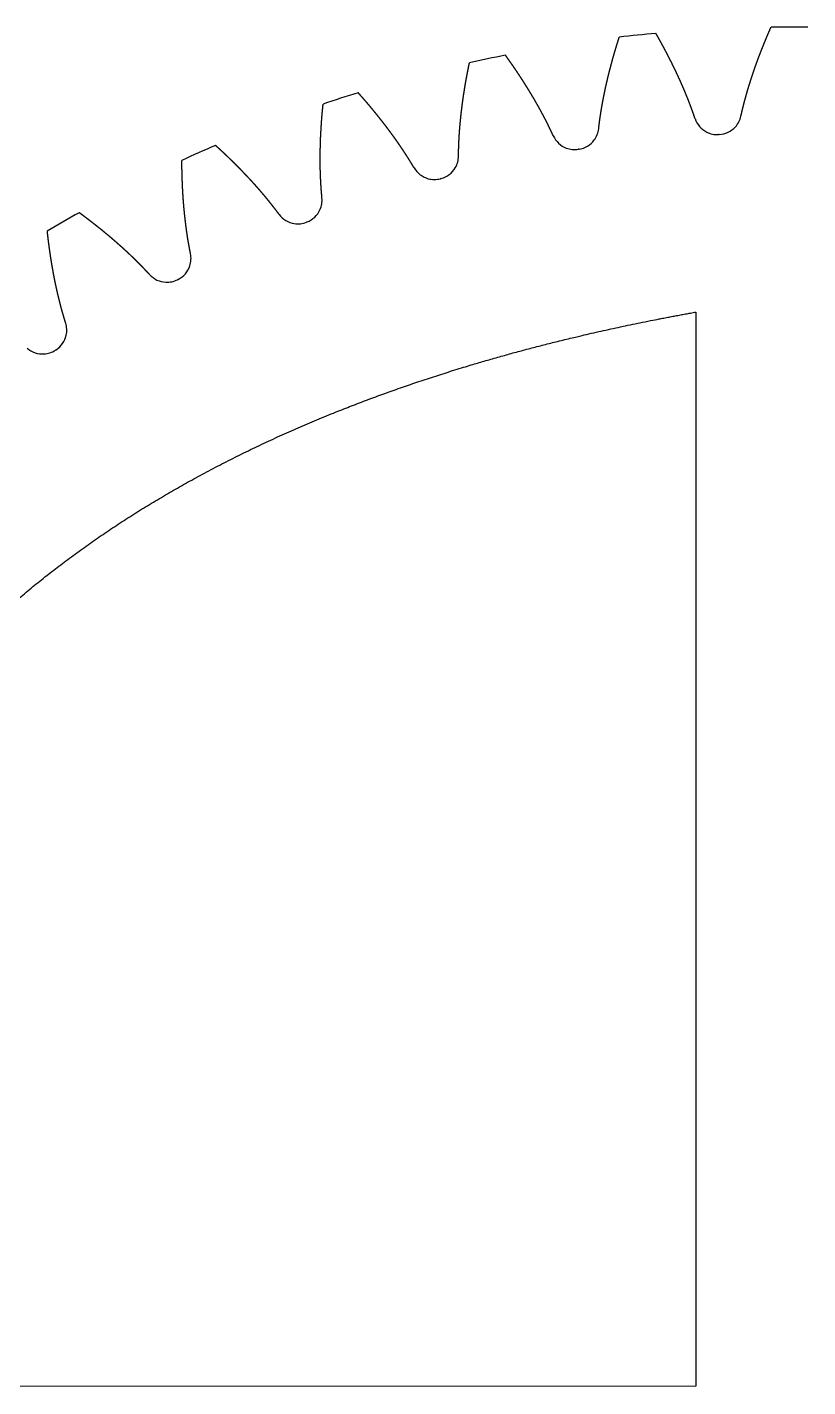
# Model space of a CAD drawing. Header units: millimetres. Extents: x -31 to 31, y -31 to 31.
# Drawn here: x -16.27 to 0.39, y 1.99 to 31 of the extents above; entities that cross this region are included whole.
import ezdxf

# ---------------------------------------------------------------- set-up
doc = ezdxf.new("R2010")
doc.units = ezdxf.units.MM
doc.layers.get('0').update_dxf_attribs({"linetype": 'CONTINUOUS'})

msp = doc.modelspace()

# ---------------------------------------------------------------- linework, layer by layer
for p, q in [((-2, 24.92), (-2, 2)), ((-2, 2), (-24.921, 1.986))]:
    msp.add_line(p, q)
for radius, start, end in [(31, 95.2739, 96.7261), (31, 89.2739, 90.7261), (31, 101.2739, 102.7261), (31, 107.2739, 108.7261), (31, 113.2739, 114.7261), (28.749, 92.9836, 93.0164), (28.749, 98.9836, 99.0164), (28.749, 104.9836, 105.0164), (31, 119.2739, 120.7261), (28.749, 110.9836, 111.0164), (28.749, 116.9836, 117.0164), (28.749, 122.9836, 123.0164)]:
    msp.add_arc((0, 0), radius, start, end)
for points, degree, knots in [([(-4.071, 28.834), (-4.07, 28.835), (-4.069, 28.843), (-4.068, 28.86), (-4.065, 28.886), (-4.06, 28.919), (-4.055, 28.961), (-4.05, 29.002), (-4.044, 29.044), (-4.038, 29.085), (-4.032, 29.126), (-4.025, 29.168), (-4.019, 29.209), (-4.012, 29.251), (-4.005, 29.292), (-3.998, 29.334), (-3.99, 29.375), (-3.983, 29.417), (-3.975, 29.458), (-3.967, 29.5), (-3.958, 29.541), (-3.95, 29.583), (-3.941, 29.624), (-3.933, 29.666), (-3.924, 29.707), (-3.915, 29.749), (-3.905, 29.791), (-3.896, 29.832), (-3.886, 29.874), (-3.876, 29.915), (-3.866, 29.957), (-3.856, 29.998), (-3.846, 30.04), (-3.835, 30.081), (-3.824, 30.123), (-3.813, 30.164), (-3.802, 30.206), (-3.791, 30.247), (-3.78, 30.289), (-3.768, 30.33), (-3.757, 30.372), (-3.745, 30.413), (-3.733, 30.455), (-3.721, 30.496), (-3.708, 30.538), (-3.696, 30.579), (-3.683, 30.621), (-3.67, 30.662), (-3.657, 30.704), (-3.647, 30.737), (-3.639, 30.762), (-3.633, 30.778), (-3.631, 30.787)], 5, [0.3277315, 0.3277315, 0.3277315, 0.3277315, 0.3277315, 0.3277315, 0.3285714, 0.3428571, 0.3571429, 0.3714286, 0.3857143, 0.4, 0.4142857, 0.4285714, 0.4428571, 0.4571429, 0.4714286, 0.4857143, 0.5, 0.5142857, 0.5285714, 0.5428571, 0.5571429, 0.5714286, 0.5857143, 0.6, 0.6142857, 0.6285714, 0.6428571, 0.6571429, 0.6714286, 0.6857143, 0.7, 0.7142857, 0.7285714, 0.7428571, 0.7571429, 0.7714286, 0.7857143, 0.8, 0.8142857, 0.8285714, 0.8428571, 0.8571429, 0.8714286, 0.8857143, 0.9, 0.9142857, 0.9285714, 0.9428571, 0.9571429, 0.9714286, 0.9857143, 1, 1, 1, 1, 1, 1]), ([(-2.013, 29.05), (-2.014, 29.051), (-2.016, 29.059), (-2.022, 29.075), (-2.03, 29.099), (-2.041, 29.132), (-2.055, 29.171), (-2.069, 29.21), (-2.083, 29.25), (-2.097, 29.289), (-2.112, 29.328), (-2.127, 29.367), (-2.142, 29.407), (-2.157, 29.446), (-2.173, 29.485), (-2.189, 29.524), (-2.205, 29.563), (-2.221, 29.602), (-2.237, 29.641), (-2.253, 29.68), (-2.27, 29.719), (-2.287, 29.758), (-2.304, 29.797), (-2.321, 29.835), (-2.339, 29.874), (-2.356, 29.913), (-2.374, 29.951), (-2.392, 29.99), (-2.41, 30.029), (-2.428, 30.067), (-2.447, 30.106), (-2.465, 30.144), (-2.484, 30.183), (-2.503, 30.221), (-2.522, 30.26), (-2.541, 30.298), (-2.561, 30.336), (-2.58, 30.375), (-2.6, 30.413), (-2.62, 30.451), (-2.64, 30.489), (-2.66, 30.527), (-2.681, 30.565), (-2.701, 30.603), (-2.722, 30.641), (-2.743, 30.679), (-2.764, 30.717), (-2.785, 30.755), (-2.806, 30.793), (-2.824, 30.823), (-2.836, 30.846), (-2.845, 30.861), (-2.849, 30.869)], 5, [0.3277315, 0.3277315, 0.3277315, 0.3277315, 0.3277315, 0.3277315, 0.3285714, 0.3428571, 0.3571429, 0.3714286, 0.3857143, 0.4, 0.4142857, 0.4285714, 0.4428571, 0.4571429, 0.4714286, 0.4857143, 0.5, 0.5142857, 0.5285714, 0.5428571, 0.5571429, 0.5714286, 0.5857143, 0.6, 0.6142857, 0.6285714, 0.6428571, 0.6571429, 0.6714286, 0.6857143, 0.7, 0.7142857, 0.7285714, 0.7428571, 0.7571429, 0.7714286, 0.7857143, 0.8, 0.8142857, 0.8285714, 0.8428571, 0.8571429, 0.8714286, 0.8857143, 0.9, 0.9142857, 0.9285714, 0.9428571, 0.9571429, 0.9714286, 0.9857143, 1, 1, 1, 1, 1, 1]), ([(-1.034, 29.102), (-1.034, 29.102), (-1.032, 29.111), (-1.029, 29.127), (-1.023, 29.152), (-1.015, 29.185), (-1.006, 29.226), (-0.996, 29.267), (-0.986, 29.307), (-0.976, 29.348), (-0.965, 29.388), (-0.954, 29.429), (-0.943, 29.469), (-0.932, 29.51), (-0.921, 29.55), (-0.909, 29.591), (-0.898, 29.631), (-0.886, 29.672), (-0.874, 29.712), (-0.861, 29.753), (-0.849, 29.793), (-0.836, 29.834), (-0.823, 29.874), (-0.81, 29.915), (-0.797, 29.955), (-0.784, 29.995), (-0.77, 30.036), (-0.756, 30.076), (-0.742, 30.116), (-0.728, 30.156), (-0.714, 30.197), (-0.699, 30.237), (-0.685, 30.277), (-0.67, 30.317), (-0.655, 30.358), (-0.64, 30.398), (-0.624, 30.438), (-0.609, 30.478), (-0.593, 30.518), (-0.577, 30.558), (-0.561, 30.598), (-0.545, 30.638), (-0.529, 30.678), (-0.512, 30.718), (-0.496, 30.758), (-0.479, 30.798), (-0.462, 30.838), (-0.445, 30.878), (-0.428, 30.918), (-0.414, 30.95), (-0.403, 30.974), (-0.396, 30.99), (-0.393, 30.998)], 5, [0.3277315, 0.3277315, 0.3277315, 0.3277315, 0.3277315, 0.3277315, 0.3285714, 0.3428571, 0.3571429, 0.3714286, 0.3857143, 0.4, 0.4142857, 0.4285714, 0.4428571, 0.4571429, 0.4714286, 0.4857143, 0.5, 0.5142857, 0.5285714, 0.5428571, 0.5571429, 0.5714286, 0.5857143, 0.6, 0.6142857, 0.6285714, 0.6428571, 0.6571429, 0.6714286, 0.6857143, 0.7, 0.7142857, 0.7285714, 0.7428571, 0.7571429, 0.7714286, 0.7857143, 0.8, 0.8142857, 0.8285714, 0.8428571, 0.8571429, 0.8714286, 0.8857143, 0.9, 0.9142857, 0.9285714, 0.9428571, 0.9571429, 0.9714286, 0.9857143, 1, 1, 1, 1, 1, 1]), ([(-7.062, 28.251), (-7.062, 28.251), (-7.062, 28.26), (-7.062, 28.277), (-7.062, 28.303), (-7.061, 28.336), (-7.06, 28.378), (-7.059, 28.42), (-7.058, 28.462), (-7.056, 28.504), (-7.054, 28.545), (-7.052, 28.587), (-7.05, 28.629), (-7.047, 28.671), (-7.045, 28.713), (-7.042, 28.755), (-7.039, 28.797), (-7.036, 28.839), (-7.032, 28.881), (-7.028, 28.924), (-7.025, 28.966), (-7.021, 29.008), (-7.016, 29.05), (-7.012, 29.092), (-7.007, 29.135), (-7.003, 29.177), (-6.998, 29.219), (-6.993, 29.261), (-6.987, 29.304), (-6.982, 29.346), (-6.976, 29.388), (-6.971, 29.431), (-6.965, 29.473), (-6.958, 29.516), (-6.952, 29.558), (-6.946, 29.6), (-6.939, 29.643), (-6.932, 29.685), (-6.925, 29.728), (-6.918, 29.77), (-6.911, 29.813), (-6.903, 29.855), (-6.896, 29.898), (-6.888, 29.94), (-6.88, 29.983), (-6.872, 30.026), (-6.864, 30.068), (-6.855, 30.111), (-6.847, 30.153), (-6.84, 30.187), (-6.834, 30.213), (-6.831, 30.23), (-6.829, 30.238)], 5, [0.3277315, 0.3277315, 0.3277315, 0.3277315, 0.3277315, 0.3277315, 0.3285714, 0.3428571, 0.3571429, 0.3714286, 0.3857143, 0.4, 0.4142857, 0.4285714, 0.4428571, 0.4571429, 0.4714286, 0.4857143, 0.5, 0.5142857, 0.5285714, 0.5428571, 0.5571429, 0.5714286, 0.5857143, 0.6, 0.6142857, 0.6285714, 0.6428571, 0.6571429, 0.6714286, 0.6857143, 0.7, 0.7142857, 0.7285714, 0.7428571, 0.7571429, 0.7714286, 0.7857143, 0.8, 0.8142857, 0.8285714, 0.8428571, 0.8571429, 0.8714286, 0.8857143, 0.9, 0.9142857, 0.9285714, 0.9428571, 0.9571429, 0.9714286, 0.9857143, 1, 1, 1, 1, 1, 1]), ([(-5.039, 28.681), (-5.039, 28.681), (-5.043, 28.689), (-5.05, 28.705), (-5.061, 28.728), (-5.075, 28.759), (-5.093, 28.796), (-5.111, 28.834), (-5.129, 28.872), (-5.148, 28.909), (-5.166, 28.947), (-5.185, 28.984), (-5.204, 29.022), (-5.224, 29.059), (-5.243, 29.096), (-5.263, 29.133), (-5.283, 29.171), (-5.303, 29.208), (-5.323, 29.245), (-5.343, 29.282), (-5.364, 29.319), (-5.385, 29.356), (-5.406, 29.392), (-5.427, 29.429), (-5.448, 29.466), (-5.47, 29.503), (-5.492, 29.539), (-5.514, 29.576), (-5.536, 29.612), (-5.558, 29.649), (-5.58, 29.685), (-5.603, 29.722), (-5.625, 29.758), (-5.648, 29.794), (-5.671, 29.83), (-5.694, 29.866), (-5.718, 29.902), (-5.741, 29.938), (-5.765, 29.974), (-5.789, 30.01), (-5.813, 30.046), (-5.837, 30.082), (-5.861, 30.118), (-5.885, 30.153), (-5.91, 30.189), (-5.935, 30.225), (-5.96, 30.26), (-5.985, 30.296), (-6.01, 30.331), (-6.03, 30.359), (-6.045, 30.381), (-6.055, 30.395), (-6.061, 30.402)], 5, [0.3277315, 0.3277315, 0.3277315, 0.3277315, 0.3277315, 0.3277315, 0.3285714, 0.3428571, 0.3571429, 0.3714286, 0.3857143, 0.4, 0.4142857, 0.4285714, 0.4428571, 0.4571429, 0.4714286, 0.4857143, 0.5, 0.5142857, 0.5285714, 0.5428571, 0.5571429, 0.5714286, 0.5857143, 0.6, 0.6142857, 0.6285714, 0.6428571, 0.6571429, 0.6714286, 0.6857143, 0.7, 0.7142857, 0.7285714, 0.7428571, 0.7571429, 0.7714286, 0.7857143, 0.8, 0.8142857, 0.8285714, 0.8428571, 0.8571429, 0.8714286, 0.8857143, 0.9, 0.9142857, 0.9285714, 0.9428571, 0.9571429, 0.9714286, 0.9857143, 1, 1, 1, 1, 1, 1]), ([(-8.009, 27.997), (-8.009, 27.997), (-8.014, 28.005), (-8.023, 28.02), (-8.036, 28.042), (-8.053, 28.071), (-8.075, 28.106), (-8.097, 28.142), (-8.119, 28.177), (-8.141, 28.213), (-8.164, 28.248), (-8.186, 28.283), (-8.209, 28.319), (-8.232, 28.354), (-8.256, 28.389), (-8.279, 28.424), (-8.303, 28.459), (-8.327, 28.493), (-8.351, 28.528), (-8.375, 28.563), (-8.399, 28.597), (-8.424, 28.632), (-8.449, 28.666), (-8.474, 28.701), (-8.499, 28.735), (-8.524, 28.769), (-8.549, 28.803), (-8.575, 28.837), (-8.601, 28.871), (-8.626, 28.905), (-8.653, 28.939), (-8.679, 28.973), (-8.705, 29.007), (-8.732, 29.04), (-8.758, 29.074), (-8.785, 29.108), (-8.812, 29.141), (-8.839, 29.174), (-8.867, 29.208), (-8.894, 29.241), (-8.922, 29.274), (-8.949, 29.307), (-8.977, 29.34), (-9.005, 29.373), (-9.033, 29.406), (-9.062, 29.439), (-9.09, 29.472), (-9.119, 29.504), (-9.147, 29.537), (-9.17, 29.563), (-9.188, 29.582), (-9.199, 29.595), (-9.205, 29.602)], 5, [0.3277315, 0.3277315, 0.3277315, 0.3277315, 0.3277315, 0.3277315, 0.3285714, 0.3428571, 0.3571429, 0.3714286, 0.3857143, 0.4, 0.4142857, 0.4285714, 0.4428571, 0.4571429, 0.4714286, 0.4857143, 0.5, 0.5142857, 0.5285714, 0.5428571, 0.5571429, 0.5714286, 0.5857143, 0.6, 0.6142857, 0.6285714, 0.6428571, 0.6571429, 0.6714286, 0.6857143, 0.7, 0.7142857, 0.7285714, 0.7428571, 0.7571429, 0.7714286, 0.7857143, 0.8, 0.8142857, 0.8285714, 0.8428571, 0.8571429, 0.8714286, 0.8857143, 0.9, 0.9142857, 0.9285714, 0.9428571, 0.9571429, 0.9714286, 0.9857143, 1, 1, 1, 1, 1, 1]), ([(-9.977, 27.358), (-9.977, 27.358), (-9.977, 27.367), (-9.979, 27.384), (-9.981, 27.409), (-9.984, 27.443), (-9.988, 27.485), (-9.991, 27.526), (-9.994, 27.568), (-9.997, 27.61), (-9.999, 27.652), (-10.002, 27.694), (-10.004, 27.736), (-10.006, 27.778), (-10.007, 27.82), (-10.009, 27.862), (-10.01, 27.904), (-10.012, 27.946), (-10.013, 27.988), (-10.013, 28.03), (-10.014, 28.073), (-10.014, 28.115), (-10.015, 28.158), (-10.015, 28.2), (-10.015, 28.243), (-10.014, 28.285), (-10.014, 28.328), (-10.013, 28.37), (-10.012, 28.413), (-10.011, 28.455), (-10.01, 28.498), (-10.009, 28.541), (-10.007, 28.584), (-10.006, 28.627), (-10.004, 28.669), (-10.002, 28.712), (-9.999, 28.755), (-9.997, 28.798), (-9.995, 28.841), (-9.992, 28.884), (-9.989, 28.927), (-9.986, 28.97), (-9.983, 29.013), (-9.98, 29.056), (-9.976, 29.1), (-9.973, 29.143), (-9.969, 29.186), (-9.965, 29.229), (-9.961, 29.272), (-9.958, 29.307), (-9.955, 29.333), (-9.953, 29.35), (-9.952, 29.359)], 5, [0.3277315, 0.3277315, 0.3277315, 0.3277315, 0.3277315, 0.3277315, 0.3285714, 0.3428571, 0.3571429, 0.3714286, 0.3857143, 0.4, 0.4142857, 0.4285714, 0.4428571, 0.4571429, 0.4714286, 0.4857143, 0.5, 0.5142857, 0.5285714, 0.5428571, 0.5571429, 0.5714286, 0.5857143, 0.6, 0.6142857, 0.6285714, 0.6428571, 0.6571429, 0.6714286, 0.6857143, 0.7, 0.7142857, 0.7285714, 0.7428571, 0.7571429, 0.7714286, 0.7857143, 0.8, 0.8142857, 0.8285714, 0.8428571, 0.8571429, 0.8714286, 0.8857143, 0.9, 0.9142857, 0.9285714, 0.9428571, 0.9571429, 0.9714286, 0.9857143, 1, 1, 1, 1, 1, 1]), ([(-2.013, 29.05), (-1.993, 28.988), (-1.96, 28.931), (-1.875, 28.833), (-1.823, 28.792), (-1.727, 28.743), (-1.685, 28.729), (-1.6, 28.71), (-1.556, 28.707), (-1.513, 28.709)], 3, [0, 0, 0, 0, 0.01953222, 0.01953222, 0.03906445, 0.03906445, 0.05213777, 0.05213777, 0.06521109, 0.06521109, 0.06521109, 0.06521109]), ([(-1.496, 28.71), (-1.431, 28.714), (-1.368, 28.73), (-1.25, 28.785), (-1.197, 28.824), (-1.124, 28.905), (-1.099, 28.941), (-1.059, 29.018), (-1.044, 29.059), (-1.034, 29.102)], 3, [0, 0, 0, 0, 0.01953222, 0.01953222, 0.03906445, 0.03906445, 0.05213777, 0.05213777, 0.06521109, 0.06521109, 0.06521109, 0.06521109]), ([(-4.489, 28.397), (-4.425, 28.407), (-4.363, 28.429), (-4.252, 28.497), (-4.203, 28.541), (-4.139, 28.629), (-4.118, 28.667), (-4.086, 28.748), (-4.075, 28.791), (-4.071, 28.834)], 3, [0, 0, 0, 0, 0.01953222, 0.01953222, 0.03906445, 0.03906445, 0.05213777, 0.05213777, 0.06521109, 0.06521109, 0.06521109, 0.06521109]), ([(-10.892, 27.006), (-10.892, 27.007), (-10.897, 27.014), (-10.908, 27.028), (-10.923, 27.048), (-10.943, 27.075), (-10.968, 27.108), (-10.994, 27.141), (-11.02, 27.174), (-11.046, 27.207), (-11.072, 27.24), (-11.098, 27.273), (-11.124, 27.305), (-11.151, 27.338), (-11.178, 27.37), (-11.205, 27.403), (-11.232, 27.435), (-11.259, 27.467), (-11.287, 27.499), (-11.315, 27.531), (-11.343, 27.563), (-11.371, 27.595), (-11.399, 27.626), (-11.427, 27.658), (-11.456, 27.689), (-11.484, 27.721), (-11.513, 27.752), (-11.542, 27.783), (-11.571, 27.814), (-11.601, 27.845), (-11.63, 27.876), (-11.66, 27.907), (-11.689, 27.938), (-11.719, 27.969), (-11.749, 27.999), (-11.78, 28.03), (-11.81, 28.06), (-11.84, 28.091), (-11.871, 28.121), (-11.902, 28.151), (-11.933, 28.181), (-11.964, 28.211), (-11.995, 28.241), (-12.026, 28.271), (-12.058, 28.301), (-12.089, 28.33), (-12.121, 28.36), (-12.153, 28.389), (-12.185, 28.419), (-12.21, 28.442), (-12.23, 28.46), (-12.243, 28.472), (-12.249, 28.477)], 5, [0.3277315, 0.3277315, 0.3277315, 0.3277315, 0.3277315, 0.3277315, 0.3285714, 0.3428571, 0.3571429, 0.3714286, 0.3857143, 0.4, 0.4142857, 0.4285714, 0.4428571, 0.4571429, 0.4714286, 0.4857143, 0.5, 0.5142857, 0.5285714, 0.5428571, 0.5571429, 0.5714286, 0.5857143, 0.6, 0.6142857, 0.6285714, 0.6428571, 0.6571429, 0.6714286, 0.6857143, 0.7, 0.7142857, 0.7285714, 0.7428571, 0.7571429, 0.7714286, 0.7857143, 0.8, 0.8142857, 0.8285714, 0.8428571, 0.8571429, 0.8714286, 0.8857143, 0.9, 0.9142857, 0.9285714, 0.9428571, 0.9571429, 0.9714286, 0.9857143, 1, 1, 1, 1, 1, 1]), ([(-5.039, 28.681), (-5.012, 28.621), (-4.974, 28.568), (-4.879, 28.479), (-4.823, 28.444), (-4.722, 28.405), (-4.679, 28.395), (-4.592, 28.386), (-4.549, 28.387), (-4.505, 28.394)], 3, [0, 0, 0, 0, 0.01953222, 0.01953222, 0.03906445, 0.03906445, 0.05213777, 0.05213777, 0.06521109, 0.06521109, 0.06521109, 0.06521109]), ([(-12.782, 26.165), (-12.782, 26.165), (-12.783, 26.174), (-12.787, 26.191), (-12.792, 26.216), (-12.798, 26.249), (-12.806, 26.29), (-12.814, 26.331), (-12.821, 26.372), (-12.828, 26.414), (-12.835, 26.455), (-12.842, 26.496), (-12.848, 26.538), (-12.854, 26.579), (-12.861, 26.621), (-12.867, 26.663), (-12.872, 26.705), (-12.878, 26.746), (-12.883, 26.788), (-12.888, 26.83), (-12.893, 26.872), (-12.898, 26.914), (-12.903, 26.957), (-12.907, 26.999), (-12.912, 27.041), (-12.916, 27.083), (-12.92, 27.126), (-12.924, 27.168), (-12.927, 27.211), (-12.931, 27.253), (-12.934, 27.296), (-12.937, 27.338), (-12.94, 27.381), (-12.943, 27.424), (-12.946, 27.467), (-12.948, 27.51), (-12.95, 27.552), (-12.953, 27.595), (-12.955, 27.638), (-12.956, 27.681), (-12.958, 27.725), (-12.96, 27.768), (-12.961, 27.811), (-12.962, 27.854), (-12.963, 27.897), (-12.964, 27.941), (-12.965, 27.984), (-12.966, 28.027), (-12.966, 28.071), (-12.966, 28.106), (-12.967, 28.132), (-12.967, 28.149), (-12.967, 28.158)], 5, [0.3277315, 0.3277315, 0.3277315, 0.3277315, 0.3277315, 0.3277315, 0.3285714, 0.3428571, 0.3571429, 0.3714286, 0.3857143, 0.4, 0.4142857, 0.4285714, 0.4428571, 0.4571429, 0.4714286, 0.4857143, 0.5, 0.5142857, 0.5285714, 0.5428571, 0.5571429, 0.5714286, 0.5857143, 0.6, 0.6142857, 0.6285714, 0.6428571, 0.6571429, 0.6714286, 0.6857143, 0.7, 0.7142857, 0.7285714, 0.7428571, 0.7571429, 0.7714286, 0.7857143, 0.8, 0.8142857, 0.8285714, 0.8428571, 0.8571429, 0.8714286, 0.8857143, 0.9, 0.9142857, 0.9285714, 0.9428571, 0.9571429, 0.9714286, 0.9857143, 1, 1, 1, 1, 1, 1]), ([(-7.433, 27.772), (-7.37, 27.789), (-7.311, 27.818), (-7.207, 27.896), (-7.164, 27.946), (-7.109, 28.039), (-7.092, 28.08), (-7.069, 28.164), (-7.063, 28.207), (-7.062, 28.251)], 3, [0, 0, 0, 0, 0.01953222, 0.01953222, 0.03906445, 0.03906445, 0.05213777, 0.05213777, 0.06521109, 0.06521109, 0.06521109, 0.06521109]), ([(-8.009, 27.997), (-7.976, 27.941), (-7.933, 27.892), (-7.829, 27.813), (-7.77, 27.784), (-7.665, 27.756), (-7.621, 27.75), (-7.534, 27.75), (-7.491, 27.756), (-7.449, 27.767)], 3, [0, 0, 0, 0, 0.01953222, 0.01953222, 0.03906445, 0.03906445, 0.05213777, 0.05213777, 0.06521109, 0.06521109, 0.06521109, 0.06521109]), ([(-10.295, 26.843), (-10.234, 26.866), (-10.179, 26.901), (-10.084, 26.99), (-10.046, 27.044), (-10.001, 27.143), (-9.988, 27.185), (-9.974, 27.271), (-9.972, 27.314), (-9.977, 27.358)], 3, [0, 0, 0, 0, 0.01953222, 0.01953222, 0.03906445, 0.03906445, 0.05213777, 0.05213777, 0.06521109, 0.06521109, 0.06521109, 0.06521109]), ([(-13.655, 25.72), (-13.655, 25.72), (-13.661, 25.727), (-13.673, 25.739), (-13.69, 25.758), (-13.713, 25.783), (-13.742, 25.813), (-13.771, 25.843), (-13.8, 25.874), (-13.829, 25.904), (-13.858, 25.934), (-13.888, 25.963), (-13.918, 25.993), (-13.948, 26.023), (-13.978, 26.052), (-14.008, 26.081), (-14.038, 26.11), (-14.069, 26.14), (-14.1, 26.169), (-14.13, 26.197), (-14.162, 26.226), (-14.193, 26.255), (-14.224, 26.283), (-14.256, 26.312), (-14.287, 26.34), (-14.319, 26.368), (-14.351, 26.396), (-14.383, 26.425), (-14.415, 26.452), (-14.448, 26.48), (-14.48, 26.508), (-14.513, 26.536), (-14.546, 26.563), (-14.579, 26.59), (-14.612, 26.618), (-14.645, 26.645), (-14.678, 26.672), (-14.712, 26.699), (-14.745, 26.726), (-14.779, 26.753), (-14.813, 26.779), (-14.847, 26.806), (-14.881, 26.833), (-14.915, 26.859), (-14.95, 26.885), (-14.984, 26.911), (-15.019, 26.938), (-15.054, 26.964), (-15.088, 26.99), (-15.116, 27.01), (-15.137, 27.026), (-15.152, 27.036), (-15.159, 27.041)], 5, [0.3277315, 0.3277315, 0.3277315, 0.3277315, 0.3277315, 0.3277315, 0.3285714, 0.3428571, 0.3571429, 0.3714286, 0.3857143, 0.4, 0.4142857, 0.4285714, 0.4428571, 0.4571429, 0.4714286, 0.4857143, 0.5, 0.5142857, 0.5285714, 0.5428571, 0.5571429, 0.5714286, 0.5857143, 0.6, 0.6142857, 0.6285714, 0.6428571, 0.6571429, 0.6714286, 0.6857143, 0.7, 0.7142857, 0.7285714, 0.7428571, 0.7571429, 0.7714286, 0.7857143, 0.8, 0.8142857, 0.8285714, 0.8428571, 0.8571429, 0.8714286, 0.8857143, 0.9, 0.9142857, 0.9285714, 0.9428571, 0.9571429, 0.9714286, 0.9857143, 1, 1, 1, 1, 1, 1]), ([(-10.892, 27.006), (-10.853, 26.954), (-10.805, 26.91), (-10.693, 26.842), (-10.631, 26.82), (-10.524, 26.803), (-10.48, 26.802), (-10.394, 26.811), (-10.351, 26.821), (-10.31, 26.837)], 3, [0, 0, 0, 0, 0.01953222, 0.01953222, 0.03906445, 0.03906445, 0.05213777, 0.05213777, 0.06521109, 0.06521109, 0.06521109, 0.06521109]), ([(-15.446, 24.686), (-15.447, 24.686), (-15.449, 24.694), (-15.454, 24.711), (-15.462, 24.735), (-15.472, 24.768), (-15.484, 24.808), (-15.496, 24.848), (-15.507, 24.888), (-15.519, 24.928), (-15.53, 24.968), (-15.541, 25.009), (-15.552, 25.05), (-15.562, 25.09), (-15.573, 25.131), (-15.583, 25.172), (-15.593, 25.213), (-15.603, 25.254), (-15.613, 25.295), (-15.622, 25.336), (-15.632, 25.377), (-15.641, 25.419), (-15.65, 25.46), (-15.659, 25.502), (-15.668, 25.543), (-15.676, 25.585), (-15.685, 25.627), (-15.693, 25.668), (-15.701, 25.71), (-15.709, 25.752), (-15.716, 25.794), (-15.724, 25.836), (-15.731, 25.878), (-15.739, 25.921), (-15.746, 25.963), (-15.753, 26.005), (-15.759, 26.048), (-15.766, 26.09), (-15.773, 26.133), (-15.779, 26.175), (-15.785, 26.218), (-15.791, 26.261), (-15.797, 26.304), (-15.803, 26.347), (-15.808, 26.389), (-15.814, 26.432), (-15.819, 26.475), (-15.824, 26.519), (-15.829, 26.562), (-15.833, 26.596), (-15.836, 26.622), (-15.838, 26.64), (-15.839, 26.648)], 5, [0.3277315, 0.3277315, 0.3277315, 0.3277315, 0.3277315, 0.3277315, 0.3285714, 0.3428571, 0.3571429, 0.3714286, 0.3857143, 0.4, 0.4142857, 0.4285714, 0.4428571, 0.4571429, 0.4714286, 0.4857143, 0.5, 0.5142857, 0.5285714, 0.5428571, 0.5571429, 0.5714286, 0.5857143, 0.6, 0.6142857, 0.6285714, 0.6428571, 0.6571429, 0.6714286, 0.6857143, 0.7, 0.7142857, 0.7285714, 0.7428571, 0.7571429, 0.7714286, 0.7857143, 0.8, 0.8142857, 0.8285714, 0.8428571, 0.8571429, 0.8714286, 0.8857143, 0.9, 0.9142857, 0.9285714, 0.9428571, 0.9571429, 0.9714286, 0.9857143, 1, 1, 1, 1, 1, 1]), ([(-13.045, 25.619), (-12.987, 25.649), (-12.935, 25.69), (-12.85, 25.788), (-12.818, 25.845), (-12.783, 25.949), (-12.775, 25.992), (-12.77, 26.079), (-12.773, 26.122), (-12.782, 26.165)], 3, [0, 0, 0, 0, 0.01953222, 0.01953222, 0.03906445, 0.03906445, 0.05213777, 0.05213777, 0.06521109, 0.06521109, 0.06521109, 0.06521109]), ([(-13.655, 25.72), (-13.611, 25.672), (-13.558, 25.633), (-13.44, 25.577), (-13.377, 25.561), (-13.268, 25.556), (-13.224, 25.559), (-13.139, 25.578), (-13.098, 25.592), (-13.059, 25.612)], 3, [0, 0, 0, 0, 0.01953222, 0.01953222, 0.03906445, 0.03906445, 0.05213777, 0.05213777, 0.06521109, 0.06521109, 0.06521109, 0.06521109]), ([(-15.651, 24.116), (-15.596, 24.151), (-15.549, 24.197), (-15.475, 24.304), (-15.449, 24.364), (-15.426, 24.47), (-15.422, 24.514), (-15.426, 24.601), (-15.433, 24.644), (-15.446, 24.686)], 3, [0, 0, 0, 0, 0.01953222, 0.01953222, 0.03906445, 0.03906445, 0.05213777, 0.05213777, 0.06521109, 0.06521109, 0.06521109, 0.06521109]), ([(-16.269, 24.152), (-16.22, 24.108), (-16.163, 24.075), (-16.04, 24.032), (-15.975, 24.023), (-15.867, 24.029), (-15.824, 24.037), (-15.741, 24.064), (-15.701, 24.083), (-15.665, 24.107)], 3, [0, 0, 0, 0, 0.01953222, 0.01953222, 0.03906445, 0.03906445, 0.05213777, 0.05213777, 0.06521109, 0.06521109, 0.06521109, 0.06521109])]:
    msp.add_open_spline(points, degree=degree, knots=knots)
msp.add_open_spline([(-24.921, 1.986), (-24.783, 2.765), (-24.478, 4.295), (-23.937, 6.506), (-23.045, 9.283), (-21.627, 12.451), (-19.879, 15.289), (-17.773, 17.768), (-15.294, 19.876), (-12.459, 21.625), (-9.293, 23.044), (-6.517, 23.936), (-4.307, 24.477), (-2.778, 24.781), (-2, 24.92)], degree=5)

doc.saveas('drawing.dxf')
